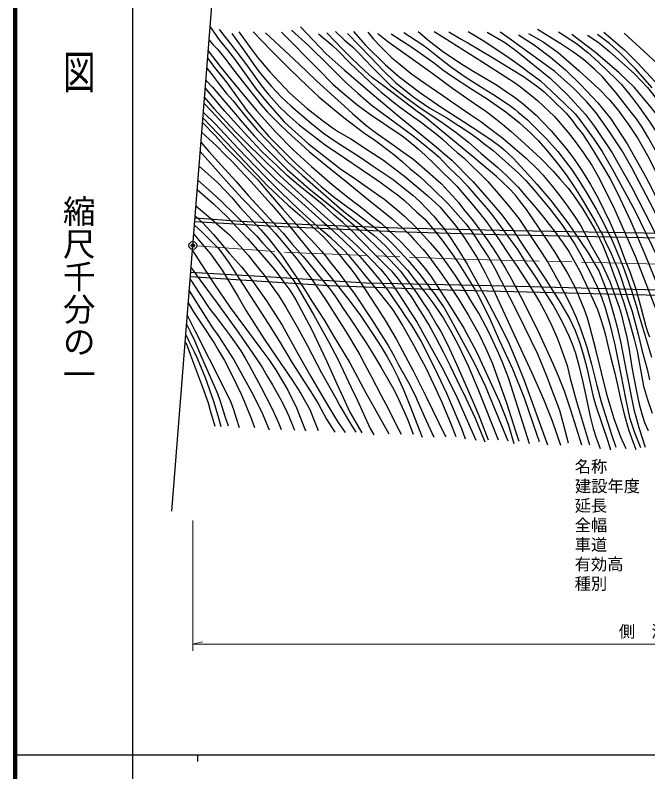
# Model space of a CAD drawing. Units: millimetres at full size, sheet at 1:1000; details may follow other scales. Extents: x 40000 to 680000, y 20000 to 380000.
# Drawn here: x 40000 to 137152, y 202409 to 318632 of the extents above; entities that cross this region are included whole.
import ezdxf
from ezdxf.enums import TextEntityAlignment as Align

# ---------------------------------------------------------------- set-up
doc = ezdxf.new("R2010")
doc.units = ezdxf.units.MM
doc.header["$LTSCALE"] = 1000
doc.header["$PDMODE"] = 32
doc.header["$PDSIZE"] = 500
doc.linetypes.add('CHAIN', pattern=[18.5, 12, -1.5, 3.5, -1.5])
for name, color, linetype, lineweight in [('M-BGD', 7, 'Continuous', 25), ('M-BMK', 2, 'CHAIN', 13), ('M-BMK-OTRS', 5, 'Continuous', 25), ('M-BMK-SRVR', 3, 'Continuous', 25), ('M-STR-HTXT', 7, 'Continuous', 13), ('M-TTL', 2, 'Continuous', 140), ('M-TTL-BAND', 7, 'Continuous', 25)]:
    doc.layers.add(name, color=color, linetype=linetype, lineweight=lineweight)
doc.layers.add('M-OTRS', color=6, linetype='Continuous')
doc.styles.add('@ＭＳ ゴシック', font='')
doc.styles.add('ＭＳ ゴシック', font='')
doc.styles.get('@ＭＳ ゴシック').set_extended_font_data('@MS Gothic')
doc.styles.get('ＭＳ ゴシック').set_extended_font_data('MS Gothic')

msp = doc.modelspace()

# ---------------------------------------------------------------- linework, layer by layer
at = {"layer": 'M-BGD'}
for points in [[(69939, 316834), (71318, 314851), (72701, 313134), (73788, 311748), (75204, 309759), (76993, 307283), (78688, 305224), (80158, 303527), (81325, 302267), (82505, 301149), (85052, 298889), (88046, 296490), (90017, 294973), (91792, 293773), (94028, 292212), (95795, 290967), (96761, 290299), (97502, 289722), (98609, 288793), (99788, 287749), (101325, 286283), (102710, 284803), (103717, 283663), (105045, 282100), (105586, 281435), (106429, 280237), (107507, 278681), (108725, 276815), (109934, 274810), (111346, 272496), (112620, 270087), (114038, 267104), (114722, 265485), (115691, 262970), (116848, 259446), (118930, 252841)], [(71338, 316444), (73066, 314248), (75661, 310818), (77154, 308700), (78176, 307308), (78943, 306373), (80580, 304550), (81743, 303400), (83591, 301796), (87584, 298732), (90555, 296703), (95980, 293011), (97810, 291708), (98664, 291061), (99767, 290175), (101700, 288354), (102832, 287342), (104319, 285589), (105505, 284131), (107161, 281863), (108243, 280262), (109788, 277818), (110878, 275968), (112660, 272441), (114389, 268610), (116354, 264311), (118136, 259880), (119546, 255807), (120462, 253148)], [(82419, 316307), (85067, 313984), (88220, 310838), (90787, 308291), (92604, 306622), (93912, 305529), (94870, 304722), (96593, 303424), (101062, 300153), (102371, 299093), (104047, 297744), (105078, 296844), (105789, 296108), (106751, 295088), (108437, 293469), (109528, 292288), (111056, 290511), (112479, 288858), (113340, 287784), (114491, 286248), (117123, 282652), (118483, 280499), (120109, 278067), (121515, 275739), (122643, 273975), (123940, 271624), (124577, 270354), (124983, 269481), (125518, 268174), (126029, 266691), (126491, 265047), (127175, 262242), (127765, 259468), (128302, 256966), (128743, 255135), (129196, 253686), (129820, 252090)], [(83816, 316856), (85813, 314721), (87749, 312686), (90505, 310247), (94495, 306794), (98710, 303286), (104338, 298683), (107034, 296344), (110253, 293066), (112502, 290582), (114734, 287978), (116340, 285807), (117772, 283618), (121356, 278232), (123669, 274496), (125099, 272034), (126003, 270187), (126710, 268263), (127212, 266584), (127786, 264445), (128720, 260276), (129117, 258767), (130996, 253193), (131422, 251863)], [(91974, 316132), (93804, 314040), (96842, 311002), (98926, 309219), (102079, 306783), (105557, 304390), (108835, 302294), (111526, 300547), (113233, 299383), (114404, 298504), (115012, 298010), (116463, 296675), (118226, 294771), (120088, 292669), (122271, 290138), (124853, 286732), (127970, 282147), (129177, 280146), (129603, 279342), (130380, 277432), (131056, 275602), (131892, 272762), (132401, 270902), (132973, 268494), (133859, 263756), (134976, 258039), (135756, 255290), (136760, 252264)], [(109580, 316139), (112096, 314564), (116014, 311983), (117799, 310701), (118734, 309995), (119501, 309434), (120654, 308518), (122415, 306895), (124418, 305032), (125985, 303451), (126875, 302349), (128890, 299518), (130121, 297668), (131652, 295044), (135147, 288652), (138700, 281340), (141350, 275035), (144160, 267455), (145516, 263805), (146557, 260457), (147978, 256036), (149662, 251461)], [(158756, 251454), (157300, 254979), (154814, 261144), (153666, 263887), (150970, 270131), (148431, 275773), (145053, 283225), (141445, 291762), (140051, 294696), (138530, 297505), (137154, 299957), (136254, 301408), (135390, 302705), (134377, 303970), (132232, 306741), (130172, 309149), (128957, 310350), (127254, 311831), (125799, 312871), (123798, 314206), (120184, 316425)], [(73250, 315834), (75571, 312595), (76603, 311107), (77486, 309902), (78154, 309084), (79363, 307652), (80822, 306090), (82399, 304629), (85494, 301998), (87362, 300513), (89314, 299189), (92988, 296799), (94982, 295428), (98026, 293363), (99607, 292132), (101075, 290992), (102157, 289987), (103226, 288876), (104286, 287738), (105121, 286725), (105709, 286031), (106743, 284593), (108201, 282403), (109411, 280394), (112171, 275373), (114455, 270964), (115780, 268232), (117053, 265315), (118088, 262670), (121738, 252635)], [(74358, 316068), (76091, 313677), (77324, 312034), (79125, 309936), (82126, 306688), (84842, 304270), (87132, 302516), (88720, 301330), (89659, 300703), (91531, 299650), (94237, 297862), (96538, 296339), (97910, 295345), (99793, 293879), (103392, 290879), (105185, 289198), (107613, 286302), (108182, 285558), (108933, 284463), (110321, 282323), (110954, 281350), (112145, 279066), (113026, 277313), (114016, 275203), (116636, 269550), (119352, 263672), (121126, 259646), (122457, 256321), (123750, 252567)], [(76553, 316066), (79319, 313195), (80664, 311876), (82216, 310259), (84890, 307713), (86630, 306094), (89021, 304066), (90492, 302912), (93514, 300628), (95393, 299320), (97274, 297903), (98375, 297062), (99487, 296109), (100628, 295093), (102126, 293833), (104133, 291939), (106420, 289693), (108034, 287929), (109197, 286563), (110153, 285282), (111559, 283166), (112674, 281465), (113616, 279825), (114616, 277828), (117197, 272805), (120215, 266617), (121574, 263227), (122618, 260540), (123567, 257968), (124092, 256059), (124894, 252923)], [(78462, 315935), (81324, 313267), (83544, 311150), (86224, 308612), (88527, 306472), (90565, 304635), (91803, 303503), (93811, 301797), (95141, 300781), (98029, 298722), (99548, 297637), (101059, 296569), (101670, 296054), (103291, 294631), (105399, 292776), (107647, 290332), (108064, 289836), (109074, 288594), (110137, 287294), (111086, 286013), (112373, 284250), (113397, 282808), (114373, 281232), (115282, 279719), (116200, 278095), (118075, 274584), (120458, 269728), (122568, 265126), (123369, 263229), (124287, 260915), (125244, 258181), (126959, 252649)], [(80917, 316036), (86479, 310388), (88798, 308031), (90298, 306706), (92479, 304928), (93455, 304193), (94736, 303244), (96591, 301993), (99421, 300077), (100341, 299385), (101221, 298660), (101873, 298097), (102959, 297144), (104444, 295716), (105641, 294522), (106741, 293451), (107810, 292340), (108659, 291397), (110184, 289616), (111111, 288462), (112391, 286867), (113092, 285879), (114106, 284452), (116123, 281431), (117100, 280035), (118780, 277432), (119916, 275611), (120522, 274580), (121482, 272826), (122393, 270935), (123184, 269148), (123517, 268249), (124279, 266117), (124741, 264823), (125229, 262825), (126189, 259274), (128165, 252634)], [(86592, 315751), (88691, 314025), (89644, 313083), (91269, 311389), (94579, 308306), (96213, 306807), (97158, 306037), (98084, 305284), (99172, 304422), (101235, 302952), (102187, 302290), (103562, 301204), (104669, 300383), (105580, 299638), (106493, 298788), (107892, 297542), (108902, 296691), (110179, 295455), (111195, 294484), (112556, 293094), (114491, 290874), (115860, 289226), (117327, 287379), (119585, 284026), (120826, 282163), (121842, 280573), (123387, 277824), (125261, 274122), (126154, 272204), (126875, 270355), (127766, 267640), (128523, 265022), (129326, 261762), (129966, 259260), (131579, 254199), (132254, 252258)], [(133825, 252029), (133015, 253791), (131974, 256614), (130905, 260214), (129163, 267267), (128248, 270792), (127862, 272085), (127373, 273540), (126724, 275101), (126090, 276626), (125695, 277419), (124764, 279169), (122980, 282126), (121800, 283935), (120369, 286088), (118518, 288764), (117464, 290179), (116817, 290956), (115837, 291991), (113914, 293871), (110128, 297037), (106278, 300212), (102778, 303097), (101750, 303841), (99773, 305330), (96755, 307628), (94827, 309059), (93670, 310090), (91598, 312050), (90266, 313426), (87880, 315924)], [(89196, 316118), (90536, 314861), (91824, 313750), (92814, 312749), (94755, 310695), (97616, 307836), (99903, 306068), (102169, 304396), (105358, 302298), (107734, 300606), (109622, 299129), (111580, 297397), (114106, 295244), (115415, 294033), (116435, 293010), (117230, 292193), (118545, 290628), (119675, 289356), (121124, 287598), (121979, 286485), (122606, 285711), (124122, 283630), (124995, 282348), (125484, 281536), (126685, 279327), (127584, 277449), (128713, 275023), (129401, 273443), (129902, 272018), (130308, 270749), (130574, 269680), (131073, 267689), (131474, 266011), (132102, 263623), (132567, 261355), (132954, 259717), (133505, 257338), (134171, 254971), (134836, 253155), (135314, 251934)], [(91027, 315787), (94634, 312137), (96499, 310149), (98452, 308227), (101223, 306018), (103681, 304355), (106304, 302868), (107661, 301952), (108876, 301165), (109997, 300396), (111107, 299628), (111990, 298934), (113327, 297885), (115308, 296143), (117181, 294445), (118409, 293213), (119776, 291671), (122120, 288899), (123943, 286461), (125926, 283434), (127137, 281351), (128298, 279149), (129374, 276927), (130020, 275305), (130581, 273694), (131304, 271158), (132105, 267981), (132992, 263432), (133737, 259744), (134354, 256833), (134791, 255463), (135122, 254525), (136022, 252244)], [(94163, 316009), (95025, 314952), (96079, 313813), (97839, 312099), (98877, 311234), (100856, 309629), (102757, 308308), (105685, 306266), (107503, 305009), (109983, 303345), (111504, 302282), (113043, 301134), (114861, 299726), (116723, 298150), (118496, 296632), (120137, 295042), (121083, 294049), (121490, 293516), (122492, 292314), (123442, 291110), (124382, 289864), (125800, 287931), (126850, 286260), (128512, 283147), (130135, 280298), (131303, 277714), (131910, 276056), (132730, 273794), (133040, 272734), (133567, 270625), (133881, 269406), (134246, 267517), (134730, 264249), (135339, 261082), (135824, 258903), (136215, 257413), (136652, 256089), (137202, 254849)], [(95696, 315826), (97241, 314601), (100743, 312067), (103984, 309748), (107174, 307395), (110512, 305083), (112278, 303901), (113545, 302926), (114816, 301871), (116167, 300752), (118198, 298902), (120650, 296659), (122615, 294672), (123642, 293474), (124903, 292050), (125768, 290889), (127135, 288928), (128413, 286780), (129092, 285574), (129830, 284127), (130229, 283266), (131045, 281189), (131671, 279450), (132663, 276805), (133466, 274452), (134306, 271664), (135057, 268848), (135499, 267001), (135921, 264777), (136502, 261669), (137098, 259574), (137830, 257490)], [(97756, 315759), (100889, 313697), (102656, 312467), (104386, 311237), (105647, 310239), (107024, 309307), (110122, 307282), (112333, 305870), (115353, 303780), (117438, 302112), (119218, 300451), (120345, 299345), (121745, 297719), (123285, 295868), (124621, 294129), (125895, 292219), (126912, 290590), (127870, 288955), (129068, 286914), (129842, 285526), (130171, 284869), (130720, 283658), (131312, 282479), (132022, 280776), (132585, 279576), (133072, 278217), (134152, 274916), (134755, 273116), (135706, 269429), (136292, 267039), (137036, 264256), (137423, 262625)], [(99702, 315959), (102441, 314149), (103414, 313450), (104689, 312450), (106867, 310762), (107892, 310013), (109106, 309168), (112006, 307302), (113362, 306469), (114690, 305623), (115946, 304769), (116718, 304174), (117249, 303742), (117800, 303288), (118670, 302545), (120364, 300845), (121578, 299632), (123321, 297696), (124518, 296164), (125548, 294818), (126780, 292929), (127693, 291455), (129228, 288817), (130321, 286731), (131649, 284005), (132599, 281825), (133362, 279984), (133853, 278553), (134647, 276315), (135376, 274012), (135844, 272257), (137705, 266110)], [(101892, 316111), (103645, 314618), (105849, 312962), (108862, 310927), (110420, 309995), (113898, 307907), (115898, 306563), (116627, 306073), (118016, 305015), (120008, 303273), (122287, 300853), (124565, 298223), (125579, 296863), (126296, 295850), (127095, 294641), (128332, 292624), (129489, 290619), (131379, 286719), (132519, 284029), (133738, 280841), (134424, 279118), (135230, 276693), (135639, 275253), (136107, 273593), (136774, 271013), (137089, 269988), (137394, 269204)], [(104354, 316100), (105843, 315188), (111669, 311518), (116673, 308288), (117615, 307626), (119360, 306244), (120224, 305536), (122798, 303051), (124898, 300614), (125994, 299236), (127240, 297516), (128601, 295498), (129534, 293839), (130562, 291827), (132051, 288812), (135229, 281519), (138787, 272407)], [(106582, 316066), (108470, 314964), (109530, 314399), (113280, 312133), (118073, 309187), (120418, 307539), (121205, 306869), (122621, 305527), (124614, 303556), (125558, 302403), (126165, 301598), (127097, 300392), (127869, 299248), (128901, 297609), (130217, 295383), (131339, 293479), (132483, 291313), (134541, 286959), (136803, 281658), (138681, 277005)], [(112498, 316024), (115276, 314403), (117072, 313069), (122142, 308972), (124809, 306415), (127588, 303394), (128961, 301539), (131652, 297501), (134683, 292138), (137787, 286081), (140183, 281104), (141960, 277041), (144365, 270984), (148331, 260895), (149649, 257118), (151697, 251136)], [(153231, 251474), (151648, 255542), (149104, 262601), (147798, 266116), (145876, 270993), (144487, 274388), (141370, 281499), (137995, 288808), (134696, 295188), (133214, 297768), (131145, 300849), (129224, 303635), (127712, 305379), (125738, 307410), (122867, 309988), (115674, 315176), (114485, 316000)], [(117295, 315628), (119718, 314079), (122201, 312160), (124484, 310235), (126885, 307908), (129467, 305182), (131445, 302685), (133963, 298876), (136488, 294431), (137595, 292330), (139707, 287971), (142845, 280872), (143910, 278334), (147102, 271614), (148798, 267899), (150794, 263420), (151661, 261166), (153533, 255743), (154674, 253134)], [(118825, 315810), (121101, 314519), (123354, 312879), (126628, 310086), (129700, 307282), (131263, 305625), (132714, 303866), (134396, 301525), (135609, 299670), (137072, 297068), (138297, 294767), (139437, 292231), (141062, 288823), (144084, 282428), (145913, 279085), (147991, 274539), (149825, 270143), (151249, 266558), (152340, 263971), (154660, 257905), (156338, 253476), (157265, 251167)], [(123427, 316078), (126194, 314295), (127933, 312893), (129514, 311451), (132316, 308771), (133081, 307963), (134801, 305863), (135843, 304458), (137461, 302194), (138232, 301036), (139532, 298846), (140233, 297468), (141771, 294229), (143413, 290782), (145618, 286317), (148124, 281014), (152851, 270152), (154125, 266930), (155085, 264594), (157192, 258854), (158236, 256154), (159935, 250971)], [(161670, 250837), (159860, 256067), (157931, 261366), (155830, 266873), (153897, 271626), (150817, 279035), (148979, 283206), (146634, 288294), (143544, 295199), (142166, 297846), (140773, 300182), (139387, 302249), (137470, 304718), (135073, 307560), (132768, 309760), (129098, 312905), (125487, 315649)], [(127902, 315567), (129509, 314483), (131276, 313066), (133153, 311382), (135142, 309581), (137086, 307540), (137933, 306509), (139338, 304494), (141130, 301761), (142213, 300073), (143531, 297495), (144903, 294929), (146295, 292058), (147408, 289516), (148413, 287157), (150255, 282917), (152742, 277537), (155599, 270878), (157219, 266863), (159176, 261542), (160474, 257983), (161156, 255842), (162190, 252372), (162615, 250909)], [(137803, 307445), (135233, 310389), (132809, 312889), (131260, 314296), (129420, 315669)], [(130406, 316030), (133585, 313294), (135627, 311276), (139537, 307024), (141433, 304638), (143704, 301558), (144846, 299761), (146181, 297216), (148131, 292621), (152365, 283333), (155158, 277670), (158449, 271000), (160045, 267341), (161145, 264629), (163254, 259262), (164944, 254387), (165219, 253094), (165352, 250933)], [(133499, 315869), (136526, 313090), (138707, 311122)], [(69775, 314763), (70375, 314147), (71108, 313332), (72348, 311827), (73543, 310229), (75850, 307312), (77787, 304869), (78748, 303732), (79327, 303178), (80816, 301671), (82471, 300092), (83902, 298804), (85191, 297628), (87683, 295566), (91066, 292889), (94019, 290457), (96489, 288464), (97867, 287363), (98414, 286874), (99293, 286108), (100634, 284824), (101288, 284129), (101882, 283477), (102613, 282671), (103192, 281996), (103927, 281004), (104363, 280435), (105234, 279249), (106279, 277713), (108016, 275121), (109603, 272524), (111225, 269582), (112232, 267524), (113230, 265217), (114227, 262531), (115397, 259222), (116854, 254597), (117339, 253180)], [(69649, 313168), (71502, 310763), (73086, 308790), (75797, 305534), (77117, 303919), (79968, 300695), (82701, 297961), (85499, 295359), (88673, 292636), (91082, 290660), (93626, 288705), (94988, 287613), (96181, 286657), (99251, 283750), (101791, 281091), (103013, 279629), (103820, 278524), (106418, 274495), (108877, 270556), (110862, 266922), (114299, 259318), (115219, 257054), (115756, 255638), (116595, 252844)], [(69556, 311998), (70811, 310357), (71776, 309178), (72533, 308205), (74223, 305823), (75535, 304038), (76219, 303181), (77342, 301825), (78966, 300003), (83070, 295889), (85848, 293338), (86998, 292312), (89009, 290661), (92599, 288037), (93731, 287164), (94590, 286465), (95596, 285694), (97007, 284439), (97968, 283448), (99177, 282226), (100296, 281010), (101971, 278994), (102628, 278121), (103585, 276835), (104480, 275676), (105883, 273687), (106856, 271953), (109755, 266546), (110582, 265015), (112152, 261675), (115644, 253249)], [(69436, 310479), (70257, 309450), (71504, 307834), (72468, 306602), (73482, 305449), (74230, 304510), (75292, 303212), (77191, 300939), (78811, 299263), (81887, 296040), (84069, 294074), (90229, 288683), (92107, 287183), (94428, 285350), (95062, 284821), (95593, 284366), (96843, 283195), (98879, 280926), (100230, 279471), (101396, 277983), (102905, 276097), (104117, 274443), (105708, 272125), (106874, 270098), (108026, 268011), (109563, 264779), (111038, 261243), (114142, 253384)], [(69291, 308643), (70294, 307553), (72056, 305515), (73825, 303431), (74868, 302205), (75997, 300903), (76699, 300108), (78699, 298019), (81776, 294926), (85150, 291964), (88640, 289169), (90863, 287339), (92614, 285862), (94163, 284383), (96696, 281944), (99168, 279284), (99717, 278549), (100555, 277444), (101779, 275791), (102624, 274506), (103544, 273145), (104719, 271127), (105376, 270020), (106485, 267835), (108029, 264448), (110350, 259183), (111193, 257163), (112649, 253391)], [(112171, 253023), (110699, 256704), (109269, 259747), (107883, 262544), (106774, 264800), (105828, 266774), (104607, 269115), (103521, 271097), (102526, 272720), (101751, 273975), (100841, 275419), (100161, 276348), (99065, 277830), (98454, 278601), (97882, 279233), (97180, 279919), (95707, 281428), (92871, 284291), (91632, 285558), (90292, 286787), (89003, 287923), (87500, 289294), (86836, 289849), (85100, 291228), (83534, 292520), (81767, 294016), (80230, 295465), (78900, 296734), (77783, 297800), (76452, 299233), (75722, 299976), (74120, 301708), (73091, 302909), (72218, 303885), (71591, 304609), (69198, 307469)], [(69081, 305988), (70543, 304264), (73801, 300785), (75701, 298853), (77833, 296788), (80551, 294103), (81915, 292836), (86922, 288281), (89458, 286029), (92511, 283205), (94647, 281106), (96098, 279630), (96897, 278667), (97507, 277817), (98920, 275794), (101709, 271412), (105714, 264232), (107890, 259838), (110759, 253368)], [(69008, 305070), (70128, 303869), (71878, 301965), (75056, 298546), (76529, 296982), (78138, 295272), (80047, 293380), (82474, 291199), (87091, 287061), (88296, 285968), (90356, 284056), (92020, 282475), (92902, 281575), (94335, 279933), (96038, 277859), (96596, 277117), (97165, 276420), (98293, 274755), (99281, 273346), (99800, 272570), (100905, 270901), (102338, 268497), (104405, 264477), (106258, 260572), (108522, 255141), (109111, 253569)], [(107709, 253859), (106949, 255831), (105583, 259132), (104644, 261156), (103113, 264387), (101791, 266869), (101269, 267829), (99422, 271095), (98655, 272393), (97872, 273565), (95930, 276047), (93867, 278554), (92895, 279749), (91336, 281596), (90430, 282560), (89257, 283721), (88522, 284374), (86947, 285693), (83562, 288800), (80839, 291413), (78533, 293708), (76900, 295368), (74306, 298104), (70758, 301877), (68898, 303681)], [(68832, 302849), (73557, 297887), (78748, 292419), (81913, 289449), (83696, 287907), (87350, 284573), (89110, 282646), (90032, 281574), (90742, 280663), (91335, 279899), (92147, 278849), (92818, 277888), (93754, 276512), (95564, 273681), (96843, 271670), (97877, 269946), (98538, 268813), (99934, 266201), (101114, 264011), (103128, 259994), (106053, 254012), (106123, 253871)], [(68775, 302130), (70647, 300173), (72553, 298115), (74272, 296375), (75753, 294891), (77266, 293349), (77789, 292740), (79234, 291032), (81050, 288900), (82663, 287105), (83926, 285685), (85485, 284075), (86517, 282946), (87041, 282386), (87587, 281731), (88571, 280454), (89691, 279069), (90257, 278301), (91119, 277090), (92016, 275993), (92994, 274566), (94047, 272900), (94854, 271695), (96122, 269717), (97264, 267898), (98187, 266278), (98861, 264915), (99517, 263770), (100593, 261875), (101581, 259830), (102814, 257041), (104302, 253806)], [(68656, 300617), (70919, 298546), (72313, 297141), (73325, 296128), (74498, 294848), (76230, 293012), (77877, 291187), (79313, 289615), (80784, 287838), (82847, 285346), (84945, 282754), (87218, 279975), (89451, 277144), (91050, 275137), (92919, 272640), (94968, 269594), (96180, 267709), (97119, 266128), (97868, 264750), (98750, 263039), (99666, 260993), (100608, 258669), (102503, 253837)], [(68535, 299099), (69761, 297688), (72218, 294989), (73931, 293062), (75817, 290892), (78972, 287503), (81142, 285141), (82547, 283450), (84167, 281624), (85501, 280048), (86540, 278756), (87439, 277624), (88404, 276437), (89321, 275140), (90381, 273576), (91385, 272067), (93879, 268305), (94973, 266578), (96221, 264498), (97389, 262460), (98150, 261138), (98888, 259666), (99707, 257866), (100235, 256580), (101098, 254287)], [(68422, 297666), (70770, 295006), (73282, 292231), (74873, 290472), (77057, 288233), (79945, 285122), (80552, 284447), (81565, 283221), (82662, 281926), (83378, 281032), (84656, 279322), (85373, 278334), (86225, 277035), (87654, 274969), (89107, 272710), (90517, 270438), (91171, 269361), (92162, 267732), (92903, 266451), (93655, 265097), (94726, 263080), (96168, 260312), (97306, 258122), (98580, 255619), (99273, 254274)], [(68246, 295443), (71011, 292979), (72376, 291593), (73247, 290635), (74572, 289111), (77708, 285640), (78855, 284354), (79647, 283354), (80258, 282593), (80783, 281895), (81265, 281248), (82296, 279706), (83051, 278593), (84563, 276298), (85580, 274712), (87499, 271733), (88795, 269544), (91385, 265252), (93910, 260540), (95159, 258261), (97403, 254303)], [(68076, 293287), (70277, 291343), (71684, 290024), (75870, 285930), (77056, 284734), (78004, 283660), (79620, 281909), (80962, 280206), (82138, 278653), (82775, 277806), (84173, 275461), (85858, 272568), (88184, 268389), (89543, 265796), (91585, 261459), (92539, 259527), (94517, 255144), (95059, 254194)], [(67960, 291827), (70407, 289683), (72573, 287633), (75684, 284339), (77588, 282201), (79800, 279552), (81128, 277808), (82165, 276402), (83115, 274883), (85552, 270303), (87858, 265423), (89415, 261986), (90351, 259897), (91384, 257670), (92096, 256402), (93216, 254468)], [(67765, 289361), (69690, 287710), (71806, 285859), (72859, 284919), (73803, 283956), (74556, 283166), (75765, 281764), (76492, 280870), (77541, 279563), (78234, 278679), (79561, 276807), (80477, 275514), (81581, 273766), (83303, 270772), (84851, 267922), (87061, 263709), (89243, 259816), (89874, 258609), (91462, 255962), (92327, 254558)], [(67618, 287501), (74572, 287007), (86157, 286405), (98716, 285960), (116681, 285559), (139372, 285128), (159481, 284714), (180461, 284210), (201696, 283753)], [(67641, 287795), (68843, 286714), (70478, 284965), (72938, 282041), (74736, 279996), (75567, 278976), (75958, 278480), (76522, 277709), (78572, 274758), (79968, 272607), (80994, 270994), (81880, 269434), (83725, 266094), (85267, 263364), (86671, 260949), (88331, 258163), (89613, 256080), (90667, 254540)], [(67529, 286377), (68662, 285338), (69907, 284125), (70724, 283297), (71228, 282768), (71748, 282117), (72851, 280514), (75580, 276354), (78858, 271270), (80598, 268510), (82555, 265234), (84943, 261496), (86098, 259673), (86572, 258858), (87826, 256577), (89075, 254576)], [(67574, 286947), (79996, 286207), (98368, 285407), (111924, 284998), (143840, 284315), (190747, 283154), (201660, 282954)], [(67419, 284991), (68705, 283468), (69985, 281972), (71777, 279466), (74246, 275375), (75478, 273218), (78190, 268986), (80226, 265967), (82466, 262680), (83890, 260522), (84391, 259619), (85242, 258043), (85914, 256387), (86547, 254821)], [(67222, 282494), (68062, 281194), (70507, 277397), (73036, 273742), (75532, 270325), (77585, 267579), (78973, 265721), (80068, 264040), (81851, 261024), (83216, 258321), (84568, 254801)], [(66956, 279133), (78449, 278503), (93964, 277536), (113052, 277089), (138818, 276427), (165459, 275707), (187057, 275212), (201300, 274955)], [(67012, 279839), (68830, 277343), (71037, 274404), (72529, 272334), (74250, 269954), (76041, 267305), (77044, 265825), (77979, 264465), (78716, 263206), (79510, 261859), (80691, 259752), (81405, 258345), (82030, 257059), (82910, 254877)], [(66873, 278083), (68285, 275893), (69904, 273496), (70782, 272376), (73084, 269338), (74633, 267075), (75341, 265936), (75993, 264749), (77714, 261520), (79406, 258246), (80447, 255992), (80858, 254976)], [(66906, 278500), (74696, 277955), (88210, 277094), (106387, 276458), (136883, 275676), (179946, 274576), (201263, 274113)], [(66732, 276306), (67837, 274516), (70297, 270622), (71168, 269410), (72580, 267261), (73564, 265671), (75215, 262738), (76288, 260779), (77818, 257743), (79008, 254926)], [(66584, 274437), (67401, 273066), (68728, 271053), (70589, 268184), (71229, 267130), (72152, 265580), (73248, 263386), (74681, 260397), (75148, 259318), (75854, 257716), (76143, 256971), (76731, 255292)], [(66436, 272563), (67585, 270179), (69785, 265838), (72670, 260184), (73108, 259179), (73548, 258059), (73953, 256728), (74377, 255281)], [(66326, 271179), (66831, 270132), (67517, 268666), (68595, 266109), (69921, 263077), (71078, 260537), (71480, 259352), (72191, 257056), (72693, 255562)], [(66195, 269518), (66629, 268655), (67475, 266913), (67933, 265931), (69165, 262962), (70470, 259318), (71117, 257153), (71592, 255451)], [(66104, 268376), (66348, 268015), (66938, 266387), (68762, 261515), (69639, 259082), (69952, 257912), (70639, 255491)]]:
    msp.add_lwpolyline(points, dxfattribs=at)
at = {"layer": 'M-BMK'}
msp.add_lwpolyline([(67880, 283205), (82064, 282190), (108467, 281145), (145607, 280210), (167408, 279845), (187224, 279151), (204891, 278682)], dxfattribs=at)
at = {"layer": 'M-BMK-OTRS'}
msp.add_line((64052, 242441), (70771, 327352), dxfattribs=at)
at = {"layer": 'M-BMK-SRVR'}
msp.add_circle((67281, 283248), 600, dxfattribs=at)
at = {"layer": 'M-OTRS'}
msp.add_point((67281, 283248), dxfattribs=at)
at = {"layer": 'M-STR-HTXT'}
for p, q in [((67281, 221000), (67281, 241000)), ((67281, 222000), (68781, 222400)), ((67281, 222000), (216824, 222000))]:
    msp.add_line(p, q, dxfattribs=at)
at = {"layer": 'M-TTL'}
msp.add_line((40000, 380000), (40000, 20000), dxfattribs=at)
at = {"layer": 'M-TTL-BAND'}
for p, q in [((58000, 370000), (58000, 20000)), ((40000, 205000), (579000, 205000)), ((68000, 205000), (68000, 204000))]:
    msp.add_line(p, q, dxfattribs=at)

# ---------------------------------------------------------------- texts
at = {"layer": 'M-STR-HTXT', "style": 'ＭＳ ゴシック'}
for s, p in [('名称', (125914, 247835)), ('建設年度', (125947, 244822)), ('延長', (125914, 241835)), ('全幅', (125914, 238835)), ('車道', (125914, 235835)), ('有効高', (125914, 232835)), ('種別', (125904, 229854))]:
    msp.add_text(s, height=1833, dxfattribs=at).set_placement(p, align=Align.BOTTOM_LEFT)
msp.add_text('側\u3000溝\u3000L=149.0', height=1833, dxfattribs=at).set_placement((142053, 222500), align=Align.BOTTOM_CENTER)
at = {"layer": 'M-TTL-BAND', "style": '@ＭＳ ゴシック', "width": 1.4}
msp.add_text('平  面  図', height=3666, rotation=270, dxfattribs=at).set_placement((49777, 306475), align=Align.MIDDLE_RIGHT)
at = {"layer": 'M-TTL-BAND', "style": '@ＭＳ ゴシック'}
msp.add_text('縮尺千分の一', height=3666, rotation=270, dxfattribs=at).set_placement((49777, 261030), align=Align.MIDDLE_RIGHT)

doc.saveas('drawing.dxf')
